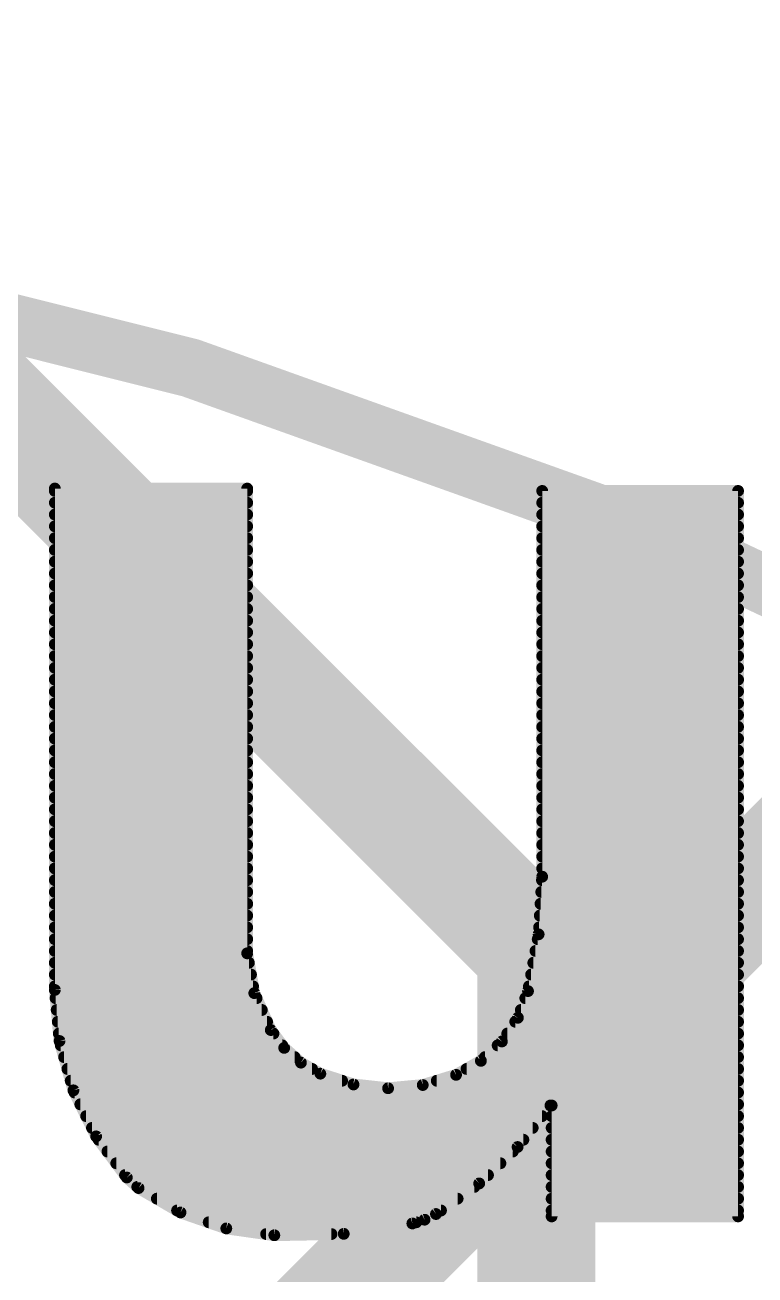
# Model space of a CAD drawing. Extents: x -24 to 84, y -14 to 41.
# Drawn here: x 23.157 to 24.728, y 25.083 to 27.775 of the extents above; entities that cross this region are included whole.
import ezdxf

# ---------------------------------------------------------------- set-up
doc = ezdxf.new("R2010")
doc.units = 0
for name, color, linetype in [('1', 12, 'CONTINUOUS'), ('16', 132, 'CONTINUOUS'), ('21', 41, 'CONTINUOUS'), ('22', 40, 'CONTINUOUS')]:
    doc.layers.add(name, color=color, linetype=linetype)

msp = doc.modelspace()

# ---------------------------------------------------------------- linework, layer by layer
at = {"layer": '1', "const_width": 0.254}
for points in [[(24.257, 25.781), (22.86, 27.178)], [(24.257, 22.987), (24.257, 25.781)]]:
    msp.add_lwpolyline(points, dxfattribs=at)
at = {"layer": '1', "const_width": 0.127}
for points in [[(24.3205, 25.781, 1), (24.1935, 25.781)], [(24.2121, 25.7361, 1), (24.3019, 25.8259)]]:
    msp.add_lwpolyline(points, format="xyb", dxfattribs=at)
at = {"layer": '16', "const_width": 0.254}
msp.add_lwpolyline([(22.82, 24.01), (33.02, 34.21)], dxfattribs=at)
at = {"layer": '21', "const_width": 0.0127}
for points in [[(23.2271, 26.7767, 1), (23.2143, 26.7767)], [(23.2207, 26.7831, 1), (23.2207, 26.7704)], [(23.2207, 26.778, 1), (23.2207, 26.7653)], [(23.6411, 26.7767, 1), (23.6284, 26.7767)], [(23.6347, 26.7704, 1), (23.6347, 26.7831)], [(23.6347, 26.7653, 1), (23.6347, 26.778)], [(24.2761, 26.7716, 1), (24.2633, 26.7716)], [(24.2697, 26.778, 1), (24.2697, 26.7653)], [(24.6977, 26.7716, 1), (24.685, 26.7716)], [(24.6913, 26.7653, 1), (24.6913, 26.778)], [(23.2207, 26.7526, 1), (23.2207, 26.7399)], [(23.6347, 26.7399, 1), (23.6347, 26.7526)], [(24.2697, 26.7526, 1), (24.2697, 26.7399)], [(24.6913, 26.7399, 1), (24.6913, 26.7526)], [(23.2207, 26.7272, 1), (23.2207, 26.7144)], [(23.6347, 26.7144, 1), (23.6347, 26.7272)], [(24.2697, 26.7272, 1), (24.2697, 26.7144)], [(24.6913, 26.7144, 1), (24.6913, 26.7272)], [(23.2207, 26.7018, 1), (23.2207, 26.6891)], [(23.6347, 26.6891, 1), (23.6347, 26.7018)], [(24.2697, 26.7018, 1), (24.2697, 26.6891)], [(24.6913, 26.6891, 1), (24.6913, 26.7018)], [(23.2207, 26.6764, 1), (23.2207, 26.6637)], [(23.6347, 26.6637, 1), (23.6347, 26.6764)], [(24.2697, 26.6764, 1), (24.2697, 26.6637)], [(24.6913, 26.6637, 1), (24.6913, 26.6764)], [(23.2207, 26.651, 1), (23.2207, 26.6382)], [(23.6347, 26.6382, 1), (23.6347, 26.651)], [(24.2697, 26.651, 1), (24.2697, 26.6382)], [(24.6913, 26.6382, 1), (24.6913, 26.651)], [(23.2207, 26.6256, 1), (23.2207, 26.6129)], [(23.6347, 26.6129, 1), (23.6347, 26.6256)], [(24.2697, 26.6256, 1), (24.2697, 26.6129)], [(24.6913, 26.6129, 1), (24.6913, 26.6256)], [(23.2207, 26.6002, 1), (23.2207, 26.5875)], [(23.6347, 26.5875, 1), (23.6347, 26.6002)], [(24.2697, 26.6002, 1), (24.2697, 26.5875)], [(24.6913, 26.5875, 1), (24.6913, 26.6002)], [(23.2207, 26.5748, 1), (23.2207, 26.562)], [(23.6347, 26.562, 1), (23.6347, 26.5748)], [(24.2697, 26.5748, 1), (24.2697, 26.562)], [(24.6913, 26.562, 1), (24.6913, 26.5748)], [(23.2207, 26.5494, 1), (23.2207, 26.5367)], [(23.6347, 26.5367, 1), (23.6347, 26.5494)], [(24.2697, 26.5494, 1), (24.2697, 26.5367)], [(24.6913, 26.5367, 1), (24.6913, 26.5494)], [(23.2207, 26.524, 1), (23.2207, 26.5113)], [(23.6347, 26.5113, 1), (23.6347, 26.524)], [(24.2697, 26.524, 1), (24.2697, 26.5113)], [(24.6913, 26.5113, 1), (24.6913, 26.524)], [(23.2207, 26.4986, 1), (23.2207, 26.4858)], [(23.6347, 26.4858, 1), (23.6347, 26.4986)], [(24.2697, 26.4986, 1), (24.2697, 26.4858)], [(24.6913, 26.4858, 1), (24.6913, 26.4986)], [(23.2207, 26.4732, 1), (23.2207, 26.4605)], [(23.6347, 26.4605, 1), (23.6347, 26.4732)], [(24.2697, 26.4732, 1), (24.2697, 26.4605)], [(24.6913, 26.4605, 1), (24.6913, 26.4732)], [(23.2207, 26.4478, 1), (23.2207, 26.4351)], [(23.6347, 26.4351, 1), (23.6347, 26.4478)], [(24.2697, 26.4478, 1), (24.2697, 26.4351)], [(24.6913, 26.4351, 1), (24.6913, 26.4478)], [(23.2207, 26.4224, 1), (23.2207, 26.4096)], [(23.6347, 26.4096, 1), (23.6347, 26.4224)], [(24.2697, 26.4224, 1), (24.2697, 26.4096)], [(24.6913, 26.4096, 1), (24.6913, 26.4224)], [(23.2207, 26.397, 1), (23.2207, 26.3843)], [(23.2207, 26.3716, 1), (23.2207, 26.3589)], [(23.6347, 26.3843, 1), (23.6347, 26.397)], [(23.6347, 26.3589, 1), (23.6347, 26.3716)], [(24.2697, 26.397, 1), (24.2697, 26.3843)], [(24.2697, 26.3716, 1), (24.2697, 26.3589)], [(24.6913, 26.3843, 1), (24.6913, 26.397)], [(24.6913, 26.3589, 1), (24.6913, 26.3716)], [(23.2207, 26.3462, 1), (23.2207, 26.3334)], [(23.6347, 26.3334, 1), (23.6347, 26.3462)], [(24.2697, 26.3462, 1), (24.2697, 26.3334)], [(24.6913, 26.3334, 1), (24.6913, 26.3462)], [(23.2207, 26.3208, 1), (23.2207, 26.3081)], [(23.6347, 26.3081, 1), (23.6347, 26.3208)], [(24.2697, 26.3208, 1), (24.2697, 26.3081)], [(24.6913, 26.3081, 1), (24.6913, 26.3208)], [(23.2207, 26.2954, 1), (23.2207, 26.2827)], [(23.6347, 26.2827, 1), (23.6347, 26.2954)], [(24.2697, 26.2954, 1), (24.2697, 26.2827)], [(24.6913, 26.2827, 1), (24.6913, 26.2954)], [(23.2207, 26.27, 1), (23.2207, 26.2572)], [(23.6347, 26.2572, 1), (23.6347, 26.27)], [(24.2697, 26.27, 1), (24.2697, 26.2572)], [(24.6913, 26.2572, 1), (24.6913, 26.27)], [(23.2207, 26.2446, 1), (23.2207, 26.2319)], [(23.6347, 26.2319, 1), (23.6347, 26.2446)], [(24.2697, 26.2446, 1), (24.2697, 26.2319)], [(24.6913, 26.2319, 1), (24.6913, 26.2446)], [(23.2207, 26.2192, 1), (23.2207, 26.2065)], [(23.6347, 26.2065, 1), (23.6347, 26.2192)], [(24.2697, 26.2192, 1), (24.2697, 26.2065)], [(24.6913, 26.2065, 1), (24.6913, 26.2192)], [(23.2207, 26.1938, 1), (23.2207, 26.181)], [(23.6347, 26.181, 1), (23.6347, 26.1938)], [(24.2697, 26.1938, 1), (24.2697, 26.181)], [(24.6913, 26.181, 1), (24.6913, 26.1938)], [(23.2207, 26.1684, 1), (23.2207, 26.1557)], [(23.6347, 26.1557, 1), (23.6347, 26.1684)], [(24.2697, 26.1684, 1), (24.2697, 26.1557)], [(24.6913, 26.1557, 1), (24.6913, 26.1684)], [(23.2207, 26.143, 1), (23.2207, 26.1303)], [(23.6347, 26.1303, 1), (23.6347, 26.143)], [(24.2697, 26.143, 1), (24.2697, 26.1303)], [(24.6913, 26.1303, 1), (24.6913, 26.143)], [(23.2207, 26.1176, 1), (23.2207, 26.1048)], [(23.6347, 26.1048, 1), (23.6347, 26.1176)], [(24.2697, 26.1176, 1), (24.2697, 26.1048)], [(24.6913, 26.1048, 1), (24.6913, 26.1176)], [(23.2207, 26.0922, 1), (23.2207, 26.0795)], [(23.6347, 26.0795, 1), (23.6347, 26.0922)], [(24.2697, 26.0922, 1), (24.2697, 26.0795)], [(24.6913, 26.0795, 1), (24.6913, 26.0922)], [(23.2207, 26.0668, 1), (23.2207, 26.0541)], [(23.6347, 26.0541, 1), (23.6347, 26.0668)], [(24.2697, 26.0668, 1), (24.2697, 26.0541)], [(24.6913, 26.0541, 1), (24.6913, 26.0668)], [(23.2207, 26.0414, 1), (23.2207, 26.0286)], [(23.6347, 26.0286, 1), (23.6347, 26.0414)], [(24.2697, 26.0414, 1), (24.2697, 26.0286)], [(24.6913, 26.0286, 1), (24.6913, 26.0414)], [(23.2207, 26.016, 1), (23.2207, 26.0033)], [(23.6347, 26.0033, 1), (23.6347, 26.016)], [(24.2697, 26.016, 1), (24.2697, 26.0033)], [(24.6913, 26.0033, 1), (24.6913, 26.016)], [(23.2207, 25.9906, 1), (23.2207, 25.9779)], [(23.6347, 25.9779, 1), (23.6347, 25.9906)], [(24.2697, 25.9906, 1), (24.2697, 25.9779)], [(24.6913, 25.9779, 1), (24.6913, 25.9906)], [(23.2207, 25.9652, 1), (23.2207, 25.9524)], [(23.6347, 25.9524, 1), (23.6347, 25.9652)], [(24.2697, 25.9652, 1), (24.2697, 25.9524)], [(24.2633, 25.941, 1), (24.2761, 25.941)], [(24.276, 25.9406, 1), (24.2634, 25.9414)], [(24.6913, 25.9524, 1), (24.6913, 25.9652)], [(23.2207, 25.9398, 1), (23.2207, 25.9271)], [(23.2207, 25.9144, 1), (23.2207, 25.9017)], [(23.6347, 25.9271, 1), (23.6347, 25.9398)], [(23.6347, 25.9017, 1), (23.6347, 25.9144)], [(24.2677, 25.9144, 1), (24.2677, 25.9017)], [(24.2692, 25.9398, 1), (24.2692, 25.9271)], [(24.6913, 25.9271, 1), (24.6913, 25.9398)], [(24.6913, 25.9017, 1), (24.6913, 25.9144)], [(23.2207, 25.889, 1), (23.2207, 25.8762)], [(23.6347, 25.8762, 1), (23.6347, 25.889)], [(24.2661, 25.889, 1), (24.2661, 25.8762)], [(24.6913, 25.8762, 1), (24.6913, 25.889)], [(23.2207, 25.8636, 1), (23.2207, 25.8509)], [(23.6347, 25.8509, 1), (23.6347, 25.8636)], [(24.2645, 25.8636, 1), (24.2645, 25.8509)], [(24.6913, 25.8509, 1), (24.6913, 25.8636)], [(23.2207, 25.8382, 1), (23.2207, 25.8255)], [(23.6347, 25.8255, 1), (23.6347, 25.8382)], [(24.263, 25.8382, 1), (24.263, 25.8255)], [(24.6913, 25.8255, 1), (24.6913, 25.8382)], [(23.2207, 25.8128, 1), (23.2207, 25.8)], [(23.6347, 25.8, 1), (23.6347, 25.8128)], [(24.2601, 25.8128, 1), (24.2601, 25.8)], [(24.2557, 25.8173, 1), (24.2684, 25.8165)], [(24.2683, 25.8157, 1), (24.2558, 25.818)], [(24.6913, 25.8, 1), (24.6913, 25.8128)], [(23.2207, 25.7874, 1), (23.2207, 25.7747)], [(23.641, 25.777, 1), (23.6284, 25.7748)], [(23.6347, 25.7747, 1), (23.6347, 25.7874)], [(24.2553, 25.7874, 1), (24.2553, 25.7747)], [(24.6913, 25.7747, 1), (24.6913, 25.7874)], [(23.2207, 25.762, 1), (23.2207, 25.7492)], [(23.6284, 25.7759, 1), (23.6411, 25.7759)], [(23.6383, 25.7492, 1), (23.6383, 25.762)], [(24.2506, 25.762, 1), (24.2506, 25.7492)], [(24.6913, 25.7492, 1), (24.6913, 25.762)], [(23.2207, 25.7366, 1), (23.2207, 25.7238)], [(23.6429, 25.7238, 1), (23.6429, 25.7366)], [(24.2459, 25.7366, 1), (24.2459, 25.7238)], [(24.6913, 25.7238, 1), (24.6913, 25.7366)], [(23.2207, 25.7112, 1), (23.2207, 25.6985)], [(23.227, 25.6978, 1), (23.2144, 25.6966)], [(23.6474, 25.6985, 1), (23.6474, 25.7112)], [(24.2451, 25.6923, 1), (24.2333, 25.6969)], [(24.2411, 25.7112, 1), (24.2411, 25.6985)], [(24.6913, 25.6985, 1), (24.6913, 25.7112)], [(23.2143, 25.6972, 1), (23.2271, 25.6972)], [(23.2223, 25.6858, 1), (23.2223, 25.673)], [(23.6558, 25.6928, 1), (23.6442, 25.6877)], [(23.6438, 25.6891, 1), (23.6563, 25.6914)], [(23.6549, 25.673, 1), (23.6549, 25.6858)], [(24.2334, 25.6858, 1), (24.2334, 25.673)], [(24.233, 25.6958, 1), (24.2454, 25.6934)], [(24.6913, 25.673, 1), (24.6913, 25.6858)], [(23.2247, 25.6604, 1), (23.2247, 25.6476)], [(23.6662, 25.6476, 1), (23.6662, 25.6604)], [(24.2238, 25.6604, 1), (24.2238, 25.6476)], [(24.6913, 25.6476, 1), (24.6913, 25.6604)], [(23.227, 25.635, 1), (23.227, 25.6223)], [(23.6776, 25.6223, 1), (23.6776, 25.635)], [(24.2117, 25.635, 1), (24.2117, 25.6223)], [(24.2115, 25.6394, 1), (24.2233, 25.6349)], [(24.2227, 25.6336, 1), (24.2121, 25.6407)], [(24.6913, 25.6223, 1), (24.6913, 25.635)], [(23.2293, 25.6096, 1), (23.2293, 25.5968)], [(23.2369, 25.5889, 1), (23.2247, 25.5855)], [(23.6906, 25.6146, 1), (23.6804, 25.607)], [(23.6797, 25.6082, 1), (23.6913, 25.6134)], [(23.6912, 25.5968, 1), (23.6912, 25.6096)], [(24.1873, 25.5815, 1), (24.1787, 25.5909)], [(24.1945, 25.6096, 1), (24.1945, 25.5968)], [(24.6913, 25.5968, 1), (24.6913, 25.6096)], [(23.2245, 25.5866, 1), (23.2371, 25.5878)], [(23.2335, 25.5842, 1), (23.2335, 25.5714)], [(23.7186, 25.5771, 1), (23.7102, 25.5676)], [(23.7093, 25.5685, 1), (23.7194, 25.5762)], [(23.7103, 25.5714, 1), (23.7103, 25.5842)], [(24.1739, 25.5842, 1), (24.1739, 25.5714)], [(24.1777, 25.5897, 1), (24.1883, 25.5826)], [(24.6913, 25.5714, 1), (24.6913, 25.5842)], [(23.2406, 25.5588, 1), (23.2406, 25.5461)], [(23.737, 25.5461, 1), (23.737, 25.5588)], [(23.7536, 25.5461, 1), (23.7473, 25.5351)], [(23.7462, 25.5358, 1), (23.7546, 25.5453)], [(24.1335, 25.5492, 1), (24.1421, 25.5398)], [(24.141, 25.539, 1), (24.1347, 25.55)], [(24.1464, 25.5588, 1), (24.1464, 25.5461)], [(24.6913, 25.5461, 1), (24.6913, 25.5588)], [(23.2478, 25.5334, 1), (23.2478, 25.5206)], [(23.7743, 25.5206, 1), (23.7743, 25.5334)], [(23.7942, 25.5228, 1), (23.7902, 25.5108)], [(23.7891, 25.5113, 1), (23.7953, 25.5223)], [(24.0812, 25.5198, 1), (24.0874, 25.5088)], [(24.0862, 25.5082, 1), (24.0824, 25.5204)], [(24.1068, 25.5334, 1), (24.1068, 25.5206)], [(24.6913, 25.5206, 1), (24.6913, 25.5334)], [(23.2549, 25.508, 1), (23.2549, 25.4952)], [(23.2665, 25.4837, 1), (23.2551, 25.4781)], [(23.839, 25.4952, 1), (23.839, 25.508)], [(23.8642, 25.5, 1), (23.8628, 25.4873)], [(23.8615, 25.4876, 1), (23.8655, 25.4997)], [(23.9374, 25.4917, 1), (23.9386, 25.4791)], [(23.9373, 25.4791, 1), (23.9387, 25.4917)], [(24.0108, 25.4985, 1), (24.0145, 25.4863)], [(24.0132, 25.4861, 1), (24.012, 25.4987)], [(24.0428, 25.508, 1), (24.0428, 25.4952)], [(24.6913, 25.4952, 1), (24.6913, 25.508)], [(23.2546, 25.4792, 1), (23.2669, 25.4826)], [(23.2631, 25.4826, 1), (23.2631, 25.4699)], [(23.2756, 25.4572, 1), (23.2756, 25.4444)], [(24.6913, 25.4699, 1), (24.6913, 25.4826)], [(24.6913, 25.4444, 1), (24.6913, 25.4572)], [(23.2881, 25.4318, 1), (23.2881, 25.419)], [(24.2694, 25.419, 1), (24.2694, 25.4318)], [(24.2875, 25.4547, 1), (24.2875, 25.4419)], [(24.2925, 25.4444, 1), (24.2825, 25.4522)], [(24.29, 25.4318, 1), (24.29, 25.419)], [(24.2964, 25.4483, 1), (24.2837, 25.4483)], [(24.29, 25.4419, 1), (24.29, 25.4547)], [(24.6913, 25.419, 1), (24.6913, 25.4318)], [(23.3006, 25.4064, 1), (23.3006, 25.3937)], [(24.2493, 25.3937, 1), (24.2493, 25.4064)], [(24.29, 25.4064, 1), (24.29, 25.3937)], [(24.6913, 25.3937, 1), (24.6913, 25.4064)], [(23.3147, 25.3856, 1), (23.3045, 25.378)], [(23.3039, 25.379, 1), (23.3153, 25.3846)], [(23.315, 25.381, 1), (23.315, 25.3682)], [(24.2292, 25.3682, 1), (24.2292, 25.381)], [(24.29, 25.381, 1), (24.29, 25.3682)], [(24.6913, 25.3682, 1), (24.6913, 25.381)], [(23.3339, 25.3556, 1), (23.3339, 25.3428)], [(24.2065, 25.3428, 1), (24.2065, 25.3556)], [(24.2118, 25.3629, 1), (24.2218, 25.355)], [(24.2212, 25.3543, 1), (24.2124, 25.3635)], [(24.29, 25.3556, 1), (24.29, 25.3428)], [(24.6913, 25.3428, 1), (24.6913, 25.3556)], [(23.3529, 25.3302, 1), (23.3529, 25.3175)], [(24.1798, 25.3175, 1), (24.1798, 25.3302)], [(24.29, 25.3302, 1), (24.29, 25.3175)], [(24.6913, 25.3175, 1), (24.6913, 25.3302)], [(23.3718, 25.3048, 1), (23.3718, 25.292)], [(23.3798, 25.298, 1), (23.3714, 25.2886)], [(23.3705, 25.2895, 1), (23.3807, 25.2971)], [(24.153, 25.292, 1), (24.153, 25.3048)], [(24.29, 25.3048, 1), (24.29, 25.292)], [(24.6913, 25.292, 1), (24.6913, 25.3048)], [(23.3982, 25.2794, 1), (23.3982, 25.2666)], [(23.4042, 25.276, 1), (23.3978, 25.265)], [(23.3968, 25.2658, 1), (23.4052, 25.2752)], [(24.1235, 25.2666, 1), (24.1235, 25.2794)], [(24.1297, 25.2851, 1), (24.1385, 25.2759)], [(24.1378, 25.2753, 1), (24.1304, 25.2857)], [(24.29, 25.2794, 1), (24.29, 25.2666)], [(24.6913, 25.2666, 1), (24.6913, 25.2794)], [(23.4403, 25.254, 1), (23.4403, 25.2413)], [(24.0877, 25.2413, 1), (24.0877, 25.254)], [(24.29, 25.254, 1), (24.29, 25.2413)], [(24.6913, 25.2413, 1), (24.6913, 25.254)], [(23.4838, 25.2286, 1), (23.4838, 25.2158)], [(23.4933, 25.2239, 1), (23.4891, 25.2119)], [(23.488, 25.2124, 1), (23.4944, 25.2234)], [(24.0374, 25.2198, 1), (24.0448, 25.2094)], [(24.0439, 25.2089, 1), (24.0383, 25.2203)], [(24.0518, 25.2158, 1), (24.0518, 25.2286)], [(24.29, 25.2286, 1), (24.29, 25.2158)], [(24.29, 25.2159, 1), (24.29, 25.2032)], [(24.6913, 25.2158, 1), (24.6913, 25.2286)], [(24.6913, 25.2032, 1), (24.6913, 25.2159)], [(23.5519, 25.2032, 1), (23.5519, 25.1904)], [(23.5907, 25.1899, 1), (23.5889, 25.1773)], [(23.5877, 25.1776, 1), (23.5918, 25.1896)], [(23.9884, 25.2004, 1), (23.9922, 25.1882)], [(23.9913, 25.188, 1), (23.9893, 25.2006)], [(23.9985, 25.1904, 1), (23.9985, 25.2032)], [(24.0137, 25.208, 1), (24.0194, 25.1967)], [(24.0184, 25.1963, 1), (24.0147, 25.2084)], [(24.2837, 25.2095, 1), (24.2964, 25.2095)], [(24.685, 25.2095, 1), (24.6977, 25.2095)], [(23.6755, 25.1778, 1), (23.6755, 25.1651)], [(23.693, 25.1752, 1), (23.6932, 25.1626)], [(23.6922, 25.1626, 1), (23.694, 25.1752)], [(23.8162, 25.1651, 1), (23.8162, 25.1778)], [(23.8416, 25.1782, 1), (23.8435, 25.1657)], [(23.8427, 25.1656, 1), (23.8424, 25.1783)]]:
    msp.add_lwpolyline(points, format="xyb", dxfattribs=at)
at = {"layer": '21', "const_width": 0.0254}
for points in [[(23.2207, 26.7767), (23.2207, 25.6972)], [(23.6347, 26.7767), (23.2207, 26.7767)], [(23.2207, 26.7716), (23.6347, 26.7716)], [(23.6347, 25.7759), (23.6347, 26.7767)], [(24.6913, 26.7716), (24.2697, 26.7716)], [(24.2697, 26.7716), (24.2697, 25.941)], [(24.6913, 25.2095), (24.6913, 26.7716)], [(23.2207, 26.7462), (23.6347, 26.7462)], [(24.2697, 26.7462), (24.6913, 26.7462)], [(23.2207, 26.7208), (23.6347, 26.7208)], [(24.2697, 26.7208), (24.6913, 26.7208)], [(23.2207, 26.6954), (23.6347, 26.6954)], [(24.2697, 26.6954), (24.6913, 26.6954)], [(23.2207, 26.67), (23.6347, 26.67)], [(24.2697, 26.67), (24.6913, 26.67)], [(23.2207, 26.6446), (23.6347, 26.6446)], [(24.2697, 26.6446), (24.6913, 26.6446)], [(23.2207, 26.6192), (23.6347, 26.6192)], [(24.2697, 26.6192), (24.6913, 26.6192)], [(23.2207, 26.5938), (23.6347, 26.5938)], [(24.2697, 26.5938), (24.6913, 26.5938)], [(23.2207, 26.5684), (23.6347, 26.5684)], [(24.2697, 26.5684), (24.6913, 26.5684)], [(23.2207, 26.543), (23.6347, 26.543)], [(24.2697, 26.543), (24.6913, 26.543)], [(23.2207, 26.5176), (23.6347, 26.5176)], [(24.2697, 26.5176), (24.6913, 26.5176)], [(23.2207, 26.4922), (23.6347, 26.4922)], [(24.2697, 26.4922), (24.6913, 26.4922)], [(23.2207, 26.4668), (23.6347, 26.4668)], [(24.2697, 26.4668), (24.6913, 26.4668)], [(23.2207, 26.4414), (23.6347, 26.4414)], [(24.2697, 26.4414), (24.6913, 26.4414)], [(23.2207, 26.416), (23.6347, 26.416)], [(24.2697, 26.416), (24.6913, 26.416)], [(23.2207, 26.3906), (23.6347, 26.3906)], [(23.2207, 26.3652), (23.6347, 26.3652)], [(24.2697, 26.3906), (24.6913, 26.3906)], [(24.2697, 26.3652), (24.6913, 26.3652)], [(23.2207, 26.3398), (23.6347, 26.3398)], [(24.2697, 26.3398), (24.6913, 26.3398)], [(23.2207, 26.3144), (23.6347, 26.3144)], [(24.2697, 26.3144), (24.6913, 26.3144)], [(23.2207, 26.289), (23.6347, 26.289)], [(24.2697, 26.289), (24.6913, 26.289)], [(23.2207, 26.2636), (23.6347, 26.2636)], [(24.2697, 26.2636), (24.6913, 26.2636)], [(23.2207, 26.2382), (23.6347, 26.2382)], [(24.2697, 26.2382), (24.6913, 26.2382)], [(23.2207, 26.2128), (23.6347, 26.2128)], [(24.2697, 26.2128), (24.6913, 26.2128)], [(23.2207, 26.1874), (23.6347, 26.1874)], [(24.2697, 26.1874), (24.6913, 26.1874)], [(23.2207, 26.162), (23.6347, 26.162)], [(24.2697, 26.162), (24.6913, 26.162)], [(23.2207, 26.1366), (23.6347, 26.1366)], [(24.2697, 26.1366), (24.6913, 26.1366)], [(23.2207, 26.1112), (23.6347, 26.1112)], [(24.2697, 26.1112), (24.6913, 26.1112)], [(23.2207, 26.0858), (23.6347, 26.0858)], [(24.2697, 26.0858), (24.6913, 26.0858)], [(23.2207, 26.0604), (23.6347, 26.0604)], [(24.2697, 26.0604), (24.6913, 26.0604)], [(23.2207, 26.035), (23.6347, 26.035)], [(24.2697, 26.035), (24.6913, 26.035)], [(23.2207, 26.0096), (23.6347, 26.0096)], [(24.2697, 26.0096), (24.6913, 26.0096)], [(23.2207, 25.9842), (23.6347, 25.9842)], [(24.2697, 25.9842), (24.6913, 25.9842)], [(23.2207, 25.9588), (23.6347, 25.9588)], [(24.2697, 25.941), (24.262, 25.8169)], [(24.2697, 25.9588), (24.6913, 25.9588)], [(23.2207, 25.9334), (23.6347, 25.9334)], [(23.2207, 25.908), (23.6347, 25.908)], [(24.2677, 25.908), (24.6913, 25.908)], [(24.2692, 25.9334), (24.6913, 25.9334)], [(23.2207, 25.8826), (23.6347, 25.8826)], [(24.2661, 25.8826), (24.6913, 25.8826)], [(23.2207, 25.8572), (23.6347, 25.8572)], [(24.2645, 25.8572), (24.6913, 25.8572)], [(23.2207, 25.8318), (23.6347, 25.8318)], [(24.263, 25.8318), (24.6913, 25.8318)], [(23.2207, 25.8064), (23.6347, 25.8064)], [(24.262, 25.8169), (24.2392, 25.6946)], [(24.2601, 25.8064), (24.6913, 25.8064)], [(23.2207, 25.781), (23.6347, 25.781)], [(23.65, 25.6902), (23.6347, 25.7759)], [(24.2553, 25.781), (24.6913, 25.781)], [(23.2207, 25.7556), (23.6383, 25.7556)], [(24.2506, 25.7556), (24.6913, 25.7556)], [(23.2207, 25.7302), (23.6429, 25.7302)], [(24.2459, 25.7302), (24.6913, 25.7302)], [(23.2207, 25.7048), (23.6474, 25.7048)], [(23.2207, 25.6972), (23.2308, 25.5872)], [(24.2392, 25.6946), (24.2174, 25.6371)], [(24.2411, 25.7048), (24.6913, 25.7048)], [(23.2223, 25.6794), (23.6549, 25.6794)], [(23.6855, 25.6108), (23.65, 25.6902)], [(24.2334, 25.6794), (24.6913, 25.6794)], [(23.2247, 25.654), (23.6662, 25.654)], [(24.2238, 25.654), (24.6913, 25.654)], [(23.227, 25.6286), (23.6776, 25.6286)], [(24.2174, 25.6371), (24.183, 25.5862)], [(24.2117, 25.6286), (24.6913, 25.6286)], [(23.2293, 25.6032), (23.6912, 25.6032)], [(23.2308, 25.5872), (23.2608, 25.4809)], [(23.7144, 25.5724), (23.6855, 25.6108)], [(24.183, 25.5862), (24.1378, 25.5445)], [(24.1945, 25.6032), (24.6913, 25.6032)], [(23.2335, 25.5778), (23.7103, 25.5778)], [(23.7504, 25.5406), (23.7144, 25.5724)], [(24.1739, 25.5778), (24.6913, 25.5778)], [(23.2406, 25.5524), (23.737, 25.5524)], [(23.7922, 25.5168), (23.7504, 25.5406)], [(24.1378, 25.5445), (24.0843, 25.5143)], [(24.1464, 25.5524), (24.6913, 25.5524)], [(23.2478, 25.527), (23.7743, 25.527)], [(23.8635, 25.4937), (23.7922, 25.5168)], [(24.0843, 25.5143), (24.0126, 25.4924)], [(24.1068, 25.527), (24.6913, 25.527)], [(23.2549, 25.5016), (23.839, 25.5016)], [(23.2608, 25.4809), (23.3096, 25.3818)], [(23.938, 25.4854), (23.8635, 25.4937)], [(24.0126, 25.4924), (23.938, 25.4854)], [(24.0428, 25.5016), (24.6913, 25.5016)], [(23.2631, 25.4762), (24.6913, 25.4762)], [(23.2756, 25.4508), (24.6913, 25.4508)], [(23.2881, 25.4254), (24.2694, 25.4254)], [(24.2168, 25.3589), (24.2875, 25.4483)], [(24.2875, 25.4483), (24.29, 25.4483)], [(24.29, 25.4483), (24.29, 25.2095)], [(24.29, 25.4254), (24.6913, 25.4254)], [(23.3006, 25.4), (24.2493, 25.4)], [(24.29, 25.4), (24.6913, 25.4)], [(23.3096, 25.3818), (23.3756, 25.2933)], [(23.315, 25.3746), (24.2292, 25.3746)], [(24.29, 25.3746), (24.6913, 25.3746)], [(23.3339, 25.3492), (24.2065, 25.3492)], [(24.1341, 25.2805), (24.2168, 25.3589)], [(24.29, 25.3492), (24.6913, 25.3492)], [(23.3529, 25.3238), (24.1798, 25.3238)], [(24.29, 25.3238), (24.6913, 25.3238)], [(23.3718, 25.2984), (24.153, 25.2984)], [(23.3756, 25.2933), (23.401, 25.2705)], [(24.29, 25.2984), (24.6913, 25.2984)], [(23.3982, 25.273), (24.1235, 25.273)], [(23.401, 25.2705), (23.4912, 25.2179)], [(24.0411, 25.2146), (24.1341, 25.2805)], [(24.29, 25.273), (24.6913, 25.273)], [(23.4403, 25.2476), (24.0877, 25.2476)], [(24.29, 25.2476), (24.6913, 25.2476)], [(23.4838, 25.2222), (24.0518, 25.2222)], [(23.4912, 25.2179), (23.5898, 25.1836)], [(24.0165, 25.2023), (24.0411, 25.2146)], [(24.29, 25.2222), (24.6913, 25.2222)], [(24.29, 25.2095), (24.6913, 25.2095)], [(23.5519, 25.1968), (23.9985, 25.1968)], [(23.5898, 25.1836), (23.6931, 25.1689)], [(23.8425, 25.1719), (23.9903, 25.1943)], [(23.9903, 25.1943), (24.0165, 25.2023)], [(23.6755, 25.1714), (23.8162, 25.1714)], [(23.6931, 25.1689), (23.8425, 25.1719)]]:
    msp.add_lwpolyline(points, dxfattribs=at)
at = {"layer": '22'}
for points, const_width in [([(20.32, -0.99, 1), (20.32, 34.01, 1), (20.32, -0.99)], 0.1778), ([(20.32, 5.51, 1), (20.32, 27.51, 1), (20.32, 5.51)], 0.127)]:
    msp.add_lwpolyline(points, format="xyb", dxfattribs=dict(at, const_width=const_width))

doc.saveas('drawing.dxf')
